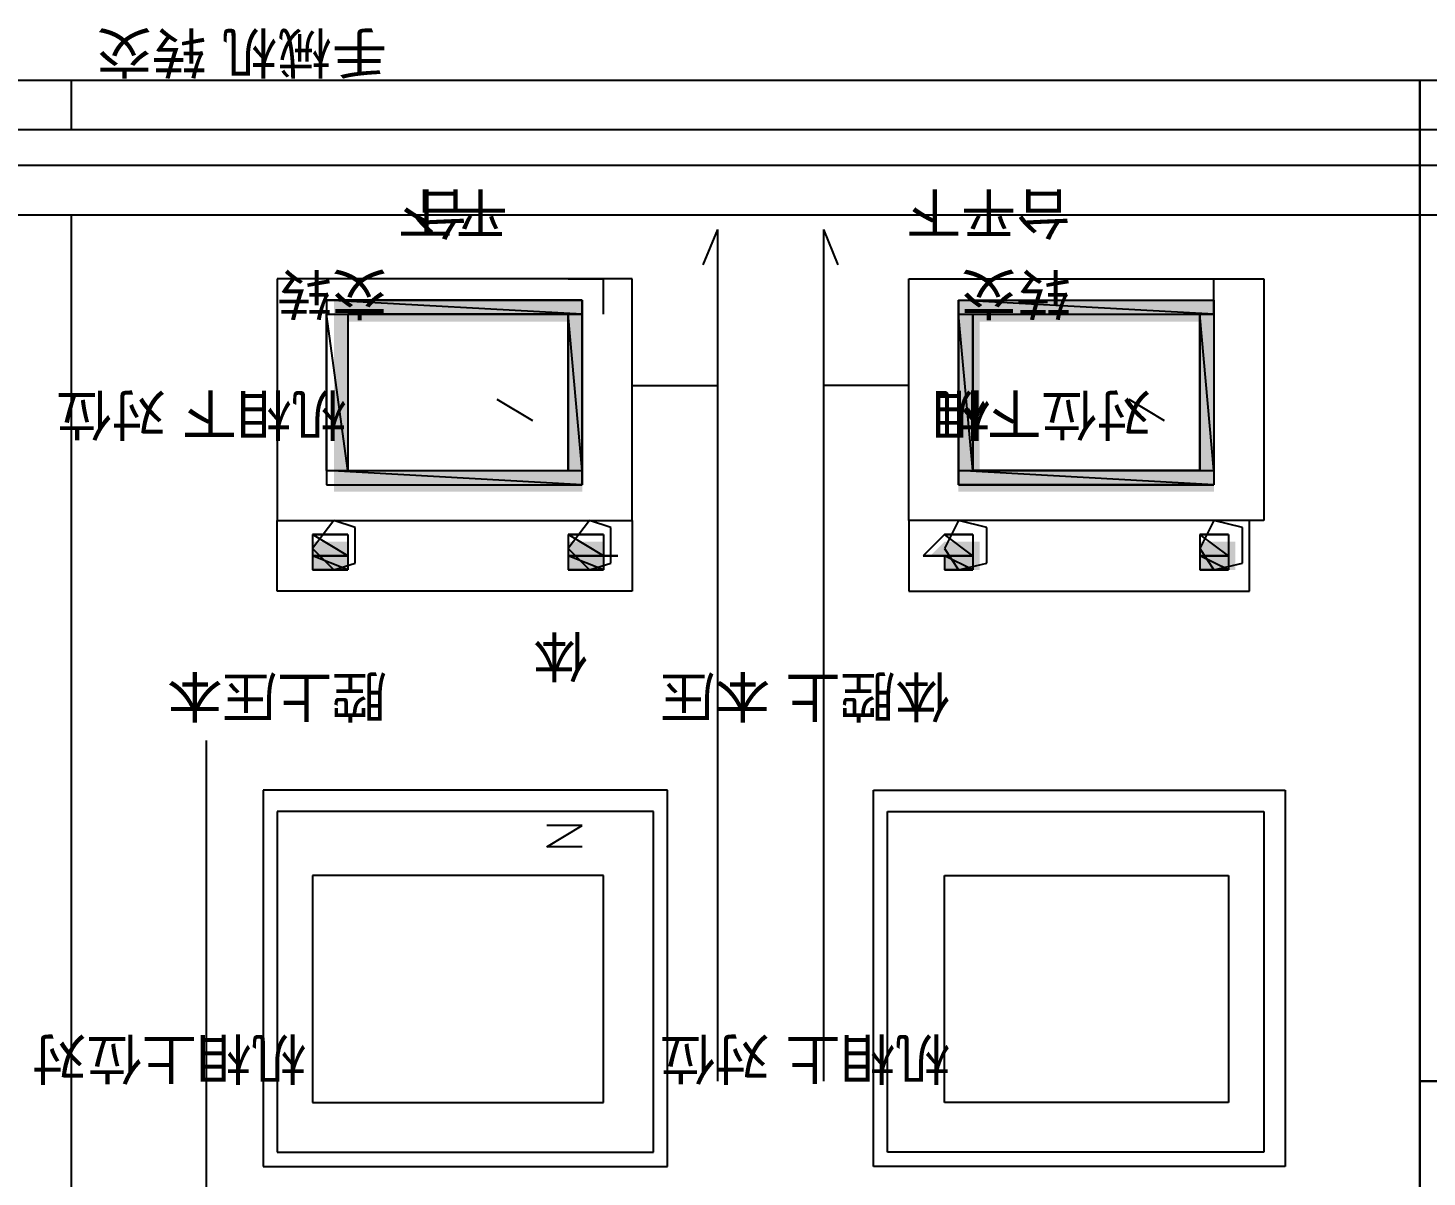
# Model space of a CAD drawing. Header units: millimetres. Extents: x 5 to 415, y 48 to 251.
# Drawn here: x 169.808 to 173.284, y 176.556 to 179.411 of the extents above; entities that cross this region are included whole.
import ezdxf

# ---------------------------------------------------------------- set-up
doc = ezdxf.new("R2010")
doc.units = ezdxf.units.MM
for name, color, linetype in [('H', 7, 'Continuous'), ('P', 7, 'Continuous'), ('T', 7, 'Continuous')]:
    doc.layers.add(name, color=color, linetype=linetype)

msp = doc.modelspace()

# ---------------------------------------------------------------- hatches: boundary and pattern name
at = {"layer": 'H', "linetype": 'Continuous'}
for points in [[(170.568, 178.682), (170.568, 178.735), (171.185, 178.735), (171.185, 178.682), (170.568, 178.682)], [(172.12, 178.682), (172.12, 178.735), (172.755, 178.735), (172.755, 178.682), (172.12, 178.682)], [(170.568, 178.312), (170.568, 178.682), (170.603, 178.682), (170.603, 178.312), (170.568, 178.312)], [(171.15, 178.312), (171.15, 178.682), (171.185, 178.682), (171.185, 178.312), (171.15, 178.312)], [(172.12, 178.312), (172.12, 178.682), (172.173, 178.682), (172.173, 178.312), (172.12, 178.312)], [(172.72, 178.312), (172.72, 178.682), (172.755, 178.682), (172.755, 178.312), (172.72, 178.312)], [(170.568, 178.259), (170.568, 178.312), (171.185, 178.312), (171.185, 178.259), (170.568, 178.259)], [(172.12, 178.259), (172.12, 178.312), (172.755, 178.312), (172.755, 178.259), (172.12, 178.259)], [(170.515, 178.1), (170.515, 178.135), (170.603, 178.135), (170.603, 178.1), (170.515, 178.1)], [(171.15, 178.1), (171.15, 178.135), (171.238, 178.135), (171.238, 178.1), (171.15, 178.1)], [(172.05, 178.1), (172.085, 178.135), (172.173, 178.135), (172.173, 178.1), (172.05, 178.1)], [(172.72, 178.1), (172.72, 178.135), (172.808, 178.135), (172.808, 178.1), (172.72, 178.1)], [(170.515, 178.065), (170.515, 178.1), (170.603, 178.1), (170.603, 178.065), (170.515, 178.065)], [(171.15, 178.065), (171.15, 178.1), (171.238, 178.1), (171.238, 178.065), (171.15, 178.065)], [(172.085, 178.065), (172.085, 178.1), (172.173, 178.1), (172.173, 178.065), (172.085, 178.065)], [(172.72, 178.065), (172.72, 178.1), (172.808, 178.1), (172.808, 178.065), (172.72, 178.065)]]:
    msp.add_hatch(color=256, dxfattribs=at).paths.add_polyline_path(points)

# ---------------------------------------------------------------- linework, layer by layer
at = {"layer": 'P'}
for points in [[(168.099, 179.282), (173.267, 179.282)], [(169.915, 179.282), (169.915, 179.158)], [(173.267, 176.795), (173.267, 179.282)], [(173.267, 179.282), (180.463, 179.282)], [(173.267, 176.795), (173.267, 179.282)], [(173.267, 179.282), (173.267, 174.89)], [(174.025, 179.158), (168.187, 179.158)], [(173.99, 179.07), (168.31, 179.07)], [(168.187, 178.947), (174.025, 178.947)], [(169.915, 178.947), (169.915, 175.225)], [(171.521, 178.911), (171.485, 178.823)], [(171.521, 178.911), (171.521, 176.795)], [(171.521, 178.911), (171.521, 178.823)], [(171.785, 178.911), (171.785, 176.795)], [(171.785, 178.911), (171.785, 178.823)], [(171.785, 178.911), (171.82, 178.823)], [(170.427, 178.788), (170.427, 178.188)], [(171.309, 178.788), (170.427, 178.788)], [(171.15, 178.788), (171.238, 178.788)], [(171.238, 178.7), (171.238, 178.788)], [(171.309, 178.188), (171.309, 178.788)], [(171.997, 178.188), (171.997, 178.788)], [(171.997, 178.788), (172.879, 178.788)], [(172.755, 178.7), (172.755, 178.788)], [(172.879, 178.788), (172.879, 178.188)], [(171.185, 178.7), (170.55, 178.735)], [(170.55, 178.735), (170.55, 178.7)], [(171.185, 178.7), (170.55, 178.735)], [(170.55, 178.735), (171.185, 178.735)], [(171.185, 178.735), (170.55, 178.735)], [(170.55, 178.735), (170.55, 178.276)], [(171.185, 178.735), (171.185, 178.7)], [(171.185, 178.276), (171.185, 178.735)], [(172.755, 178.7), (172.12, 178.735)], [(172.12, 178.735), (172.12, 178.7)], [(172.755, 178.7), (172.12, 178.735)], [(172.12, 178.735), (172.755, 178.735)], [(172.12, 178.276), (172.12, 178.735)], [(172.12, 178.735), (172.755, 178.735)], [(172.755, 178.735), (172.755, 178.7)], [(172.755, 178.735), (172.755, 178.276)], [(170.55, 178.312), (170.55, 178.7)], [(170.55, 178.7), (170.55, 178.312)], [(170.603, 178.312), (170.55, 178.7)], [(170.55, 178.7), (170.603, 178.7)], [(170.55, 178.7), (171.185, 178.7)], [(171.15, 178.7), (170.603, 178.7)], [(170.603, 178.7), (170.603, 178.312)], [(171.15, 178.7), (170.603, 178.7)], [(170.603, 178.7), (170.603, 178.312)], [(170.603, 178.7), (170.603, 178.312)], [(171.15, 178.7), (170.603, 178.7)], [(170.603, 178.7), (170.603, 178.312)], [(171.15, 178.312), (171.15, 178.7)], [(171.15, 178.312), (171.15, 178.7)], [(171.15, 178.312), (171.15, 178.7)], [(171.15, 178.7), (171.15, 178.312)], [(171.185, 178.312), (171.15, 178.7)], [(171.15, 178.7), (171.185, 178.7)], [(171.15, 178.312), (171.15, 178.7)], [(171.185, 178.7), (171.185, 178.312)], [(172.12, 178.312), (172.12, 178.7)], [(172.12, 178.7), (172.12, 178.312)], [(172.156, 178.312), (172.12, 178.7)], [(172.12, 178.7), (172.156, 178.7)], [(172.12, 178.7), (172.755, 178.7)], [(172.156, 178.312), (172.156, 178.7)], [(172.156, 178.7), (172.72, 178.7)], [(172.156, 178.312), (172.156, 178.7)], [(172.156, 178.7), (172.72, 178.7)], [(172.156, 178.7), (172.156, 178.312)], [(172.156, 178.312), (172.156, 178.7)], [(172.156, 178.7), (172.72, 178.7)], [(172.72, 178.7), (172.72, 178.312)], [(172.72, 178.7), (172.72, 178.312)], [(172.72, 178.312), (172.72, 178.7)], [(172.72, 178.7), (172.72, 178.312)], [(172.755, 178.312), (172.72, 178.7)], [(172.72, 178.7), (172.755, 178.7)], [(172.72, 178.7), (172.72, 178.312)], [(172.755, 178.7), (172.755, 178.312)], [(171.309, 178.523), (171.521, 178.523)], [(171.997, 178.523), (171.785, 178.523)], [(171.062, 178.435), (170.974, 178.488)], [(172.632, 178.435), (172.544, 178.488)], [(171.185, 178.276), (170.55, 178.312)], [(170.55, 178.312), (170.55, 178.276)], [(171.185, 178.276), (170.55, 178.312)], [(170.55, 178.312), (171.185, 178.312)], [(170.603, 178.312), (171.15, 178.312)], [(170.603, 178.312), (171.15, 178.312)], [(170.603, 178.312), (171.15, 178.312)], [(171.185, 178.312), (171.185, 178.276)], [(172.755, 178.276), (172.12, 178.312)], [(172.12, 178.312), (172.12, 178.276)], [(172.755, 178.276), (172.12, 178.312)], [(172.12, 178.312), (172.755, 178.312)], [(172.72, 178.312), (172.156, 178.312)], [(172.72, 178.312), (172.156, 178.312)], [(172.72, 178.312), (172.156, 178.312)], [(172.755, 178.312), (172.755, 178.276)], [(170.55, 178.276), (171.185, 178.276)], [(170.55, 178.276), (171.185, 178.276)], [(172.12, 178.276), (172.755, 178.276)], [(172.755, 178.276), (172.12, 178.276)], [(170.427, 178.188), (171.309, 178.188)], [(170.427, 178.012), (170.427, 178.188)], [(170.427, 178.188), (171.309, 178.188)], [(170.568, 178.188), (170.515, 178.118)], [(170.621, 178.17), (170.568, 178.188)], [(171.203, 178.188), (171.15, 178.118)], [(171.256, 178.17), (171.203, 178.188)], [(171.309, 178.188), (171.309, 178.012)], [(172.879, 178.188), (171.997, 178.188)], [(172.843, 178.188), (171.997, 178.188)], [(171.997, 178.188), (171.997, 178.012)], [(172.12, 178.188), (172.085, 178.118)], [(172.191, 178.17), (172.12, 178.188)], [(172.755, 178.188), (172.72, 178.118)], [(172.826, 178.17), (172.755, 178.188)], [(172.843, 178.012), (172.843, 178.188)], [(170.603, 178.1), (170.515, 178.153)], [(170.515, 178.153), (170.515, 178.1)], [(170.603, 178.1), (170.515, 178.153)], [(170.515, 178.153), (170.603, 178.153)], [(170.515, 178.153), (170.603, 178.153)], [(170.603, 178.153), (170.515, 178.153)], [(170.515, 178.153), (170.515, 178.153)], [(170.603, 178.153), (170.515, 178.153)], [(170.515, 178.153), (170.515, 178.153)], [(170.515, 178.153), (170.603, 178.153)], [(170.515, 178.153), (170.603, 178.153)], [(170.603, 178.153), (170.515, 178.153)], [(170.515, 178.153), (170.603, 178.153)], [(170.603, 178.153), (170.515, 178.153)], [(170.515, 178.153), (170.515, 178.153)], [(170.603, 178.153), (170.515, 178.153)], [(170.515, 178.153), (170.515, 178.153)], [(170.515, 178.153), (170.603, 178.153)], [(170.515, 178.153), (170.603, 178.153)], [(170.603, 178.153), (170.515, 178.153)], [(170.515, 178.153), (170.603, 178.153)], [(170.603, 178.153), (170.515, 178.153)], [(170.515, 178.153), (170.515, 178.153)], [(170.603, 178.153), (170.515, 178.153)], [(170.515, 178.153), (170.515, 178.153)], [(170.515, 178.153), (170.603, 178.153)], [(170.515, 178.153), (170.603, 178.153)], [(170.603, 178.153), (170.515, 178.153)], [(170.515, 178.153), (170.603, 178.153)], [(170.603, 178.153), (170.515, 178.153)], [(170.515, 178.153), (170.515, 178.153)], [(170.603, 178.153), (170.515, 178.153)], [(170.515, 178.153), (170.515, 178.153)], [(170.515, 178.153), (170.603, 178.153)], [(170.515, 178.153), (170.603, 178.153)], [(170.603, 178.153), (170.515, 178.153)], [(170.55, 178.153), (170.515, 178.153)], [(170.515, 178.153), (170.55, 178.153)], [(170.603, 178.153), (170.55, 178.153)], [(170.55, 178.153), (170.603, 178.153)], [(170.55, 178.153), (170.603, 178.153)], [(170.603, 178.153), (170.55, 178.153)], [(170.55, 178.153), (170.55, 178.153)], [(170.55, 178.153), (170.55, 178.153)], [(170.603, 178.153), (170.55, 178.153)], [(170.55, 178.153), (170.603, 178.153)], [(170.55, 178.153), (170.603, 178.153)], [(170.603, 178.153), (170.55, 178.153)], [(170.55, 178.153), (170.55, 178.153)], [(170.55, 178.153), (170.55, 178.153)], [(170.55, 178.153), (170.55, 178.153)], [(170.55, 178.153), (170.55, 178.153)], [(170.55, 178.153), (170.55, 178.153)], [(170.55, 178.153), (170.55, 178.153)], [(170.603, 178.153), (170.603, 178.1)], [(170.621, 178.082), (170.621, 178.17)], [(171.238, 178.1), (171.15, 178.153)], [(171.15, 178.153), (171.15, 178.1)], [(171.238, 178.1), (171.15, 178.153)], [(171.15, 178.153), (171.238, 178.153)], [(171.15, 178.153), (171.238, 178.153)], [(171.238, 178.153), (171.15, 178.153)], [(171.15, 178.153), (171.15, 178.153)], [(171.238, 178.153), (171.15, 178.153)], [(171.15, 178.153), (171.15, 178.153)], [(171.15, 178.153), (171.238, 178.153)], [(171.15, 178.153), (171.238, 178.153)], [(171.238, 178.153), (171.15, 178.153)], [(171.15, 178.153), (171.238, 178.153)], [(171.238, 178.153), (171.15, 178.153)], [(171.15, 178.153), (171.15, 178.153)], [(171.238, 178.153), (171.15, 178.153)], [(171.15, 178.153), (171.15, 178.153)], [(171.15, 178.153), (171.238, 178.153)], [(171.15, 178.153), (171.238, 178.153)], [(171.238, 178.153), (171.15, 178.153)], [(171.15, 178.153), (171.238, 178.153)], [(171.238, 178.153), (171.15, 178.153)], [(171.15, 178.153), (171.15, 178.153)], [(171.238, 178.153), (171.15, 178.153)], [(171.15, 178.153), (171.15, 178.153)], [(171.15, 178.153), (171.238, 178.153)], [(171.15, 178.153), (171.238, 178.153)], [(171.238, 178.153), (171.15, 178.153)], [(171.15, 178.153), (171.238, 178.153)], [(171.238, 178.153), (171.15, 178.153)], [(171.15, 178.153), (171.15, 178.153)], [(171.185, 178.153), (171.15, 178.153)], [(171.15, 178.153), (171.185, 178.153)], [(171.185, 178.153), (171.185, 178.153)], [(171.185, 178.153), (171.185, 178.153)], [(171.238, 178.153), (171.185, 178.153)], [(171.185, 178.153), (171.238, 178.153)], [(171.185, 178.153), (171.238, 178.153)], [(171.238, 178.153), (171.185, 178.153)], [(171.185, 178.153), (171.185, 178.153)], [(171.185, 178.153), (171.185, 178.153)], [(171.238, 178.153), (171.185, 178.153)], [(171.185, 178.153), (171.238, 178.153)], [(171.185, 178.153), (171.238, 178.153)], [(171.238, 178.153), (171.185, 178.153)], [(171.185, 178.153), (171.185, 178.153)], [(171.185, 178.153), (171.185, 178.153)], [(171.238, 178.153), (171.185, 178.153)], [(171.185, 178.153), (171.238, 178.153)], [(171.185, 178.153), (171.238, 178.153)], [(171.238, 178.153), (171.185, 178.153)], [(171.185, 178.153), (171.185, 178.153)], [(171.185, 178.153), (171.185, 178.153)], [(171.238, 178.153), (171.185, 178.153)], [(171.185, 178.153), (171.238, 178.153)], [(171.185, 178.153), (171.238, 178.153)], [(171.238, 178.153), (171.185, 178.153)], [(171.238, 178.153), (171.238, 178.1)], [(171.256, 178.082), (171.256, 178.17)], [(172.085, 178.153), (172.032, 178.1)], [(172.156, 178.1), (172.085, 178.153)], [(172.156, 178.1), (172.085, 178.153)], [(172.085, 178.153), (172.156, 178.153)], [(172.085, 178.153), (172.156, 178.153)], [(172.156, 178.153), (172.085, 178.153)], [(172.085, 178.153), (172.085, 178.153)], [(172.156, 178.153), (172.085, 178.153)], [(172.085, 178.153), (172.085, 178.153)], [(172.085, 178.153), (172.156, 178.153)], [(172.085, 178.153), (172.156, 178.153)], [(172.156, 178.153), (172.085, 178.153)], [(172.085, 178.153), (172.156, 178.153)], [(172.156, 178.153), (172.085, 178.153)], [(172.085, 178.153), (172.085, 178.153)], [(172.156, 178.153), (172.085, 178.153)], [(172.085, 178.153), (172.085, 178.153)], [(172.085, 178.153), (172.156, 178.153)], [(172.085, 178.153), (172.156, 178.153)], [(172.156, 178.153), (172.085, 178.153)], [(172.085, 178.153), (172.156, 178.153)], [(172.156, 178.153), (172.085, 178.153)], [(172.085, 178.153), (172.085, 178.153)], [(172.156, 178.153), (172.085, 178.153)], [(172.085, 178.153), (172.085, 178.153)], [(172.085, 178.153), (172.156, 178.153)], [(172.085, 178.153), (172.156, 178.153)], [(172.156, 178.153), (172.085, 178.153)], [(172.085, 178.153), (172.156, 178.153)], [(172.156, 178.153), (172.085, 178.153)], [(172.085, 178.153), (172.085, 178.153)], [(172.156, 178.153), (172.085, 178.153)], [(172.085, 178.153), (172.12, 178.153)], [(172.156, 178.153), (172.085, 178.153)], [(172.085, 178.153), (172.085, 178.153)], [(172.085, 178.153), (172.156, 178.153)], [(172.085, 178.153), (172.12, 178.153)], [(172.12, 178.153), (172.085, 178.153)], [(172.085, 178.153), (172.085, 178.153)], [(172.085, 178.153), (172.085, 178.153)], [(172.12, 178.153), (172.085, 178.153)], [(172.085, 178.153), (172.12, 178.153)], [(172.085, 178.153), (172.12, 178.153)], [(172.12, 178.153), (172.085, 178.153)], [(172.085, 178.153), (172.085, 178.153)], [(172.085, 178.153), (172.085, 178.153)], [(172.12, 178.153), (172.085, 178.153)], [(172.085, 178.153), (172.12, 178.153)], [(172.085, 178.153), (172.12, 178.153)], [(172.12, 178.153), (172.085, 178.153)], [(172.085, 178.153), (172.085, 178.153)], [(172.085, 178.153), (172.085, 178.153)], [(172.12, 178.153), (172.085, 178.153)], [(172.085, 178.153), (172.12, 178.153)], [(172.085, 178.153), (172.12, 178.153)], [(172.12, 178.153), (172.085, 178.153)], [(172.085, 178.153), (172.085, 178.153)], [(172.085, 178.153), (172.085, 178.153)], [(172.12, 178.153), (172.156, 178.153)], [(172.156, 178.153), (172.156, 178.1)], [(172.191, 178.082), (172.191, 178.17)], [(172.791, 178.1), (172.72, 178.153)], [(172.72, 178.153), (172.72, 178.1)], [(172.791, 178.1), (172.72, 178.153)], [(172.72, 178.153), (172.791, 178.153)], [(172.72, 178.153), (172.791, 178.153)], [(172.791, 178.153), (172.72, 178.153)], [(172.72, 178.153), (172.72, 178.153)], [(172.791, 178.153), (172.72, 178.153)], [(172.72, 178.153), (172.72, 178.153)], [(172.72, 178.153), (172.791, 178.153)], [(172.72, 178.153), (172.791, 178.153)], [(172.791, 178.153), (172.72, 178.153)], [(172.72, 178.153), (172.791, 178.153)], [(172.791, 178.153), (172.72, 178.153)], [(172.72, 178.153), (172.72, 178.153)], [(172.791, 178.153), (172.72, 178.153)], [(172.72, 178.153), (172.72, 178.153)], [(172.72, 178.153), (172.791, 178.153)], [(172.72, 178.153), (172.791, 178.153)], [(172.791, 178.153), (172.72, 178.153)], [(172.72, 178.153), (172.791, 178.153)], [(172.791, 178.153), (172.72, 178.153)], [(172.72, 178.153), (172.72, 178.153)], [(172.791, 178.153), (172.72, 178.153)], [(172.72, 178.153), (172.72, 178.153)], [(172.72, 178.153), (172.791, 178.153)], [(172.72, 178.153), (172.791, 178.153)], [(172.791, 178.153), (172.72, 178.153)], [(172.72, 178.153), (172.791, 178.153)], [(172.791, 178.153), (172.72, 178.153)], [(172.72, 178.153), (172.72, 178.153)], [(172.791, 178.153), (172.72, 178.153)], [(172.72, 178.153), (172.72, 178.153)], [(172.72, 178.153), (172.791, 178.153)], [(172.72, 178.153), (172.791, 178.153)], [(172.791, 178.153), (172.72, 178.153)], [(172.72, 178.153), (172.791, 178.153)], [(172.755, 178.153), (172.72, 178.153)], [(172.791, 178.153), (172.72, 178.153)], [(172.72, 178.153), (172.72, 178.153)], [(172.72, 178.153), (172.791, 178.153)], [(172.72, 178.153), (172.755, 178.153)], [(172.755, 178.153), (172.72, 178.153)], [(172.72, 178.153), (172.72, 178.153)], [(172.72, 178.153), (172.72, 178.153)], [(172.755, 178.153), (172.72, 178.153)], [(172.72, 178.153), (172.755, 178.153)], [(172.791, 178.153), (172.755, 178.153)], [(172.755, 178.153), (172.755, 178.153)], [(172.755, 178.153), (172.755, 178.153)], [(172.755, 178.153), (172.755, 178.153)], [(172.755, 178.153), (172.755, 178.153)], [(172.755, 178.153), (172.755, 178.153)], [(172.755, 178.153), (172.755, 178.153)], [(172.755, 178.153), (172.755, 178.153)], [(172.755, 178.153), (172.755, 178.153)], [(172.791, 178.153), (172.791, 178.1)], [(172.826, 178.082), (172.826, 178.17)], [(170.515, 178.118), (170.568, 178.065)], [(171.15, 178.118), (171.203, 178.065)], [(172.085, 178.118), (172.12, 178.065)], [(172.72, 178.118), (172.755, 178.065)], [(170.603, 178.065), (170.515, 178.1)], [(170.515, 178.1), (170.515, 178.065)], [(170.603, 178.065), (170.515, 178.1)], [(170.515, 178.1), (170.603, 178.1)], [(170.515, 178.1), (170.603, 178.1)], [(170.603, 178.1), (170.515, 178.1)], [(170.515, 178.1), (170.515, 178.1)], [(170.603, 178.1), (170.515, 178.1)], [(170.515, 178.1), (170.515, 178.1)], [(170.515, 178.1), (170.603, 178.1)], [(170.515, 178.1), (170.603, 178.1)], [(170.603, 178.1), (170.515, 178.1)], [(170.515, 178.1), (170.603, 178.1)], [(170.603, 178.1), (170.515, 178.1)], [(170.515, 178.1), (170.515, 178.1)], [(170.603, 178.1), (170.515, 178.1)], [(170.515, 178.1), (170.515, 178.1)], [(170.515, 178.1), (170.603, 178.1)], [(170.515, 178.1), (170.603, 178.1)], [(170.603, 178.1), (170.515, 178.1)], [(170.515, 178.1), (170.603, 178.1)], [(170.603, 178.1), (170.515, 178.1)], [(170.515, 178.1), (170.515, 178.1)], [(170.603, 178.1), (170.515, 178.1)], [(170.515, 178.1), (170.515, 178.1)], [(170.515, 178.1), (170.603, 178.1)], [(170.515, 178.1), (170.603, 178.1)], [(170.603, 178.1), (170.515, 178.1)], [(170.515, 178.1), (170.603, 178.1)], [(170.603, 178.1), (170.515, 178.1)], [(170.515, 178.1), (170.515, 178.1)], [(170.603, 178.1), (170.515, 178.1)], [(170.515, 178.1), (170.515, 178.1)], [(170.515, 178.1), (170.603, 178.1)], [(170.515, 178.1), (170.603, 178.1)], [(170.603, 178.1), (170.515, 178.1)], [(170.515, 178.1), (170.603, 178.1)], [(170.603, 178.1), (170.515, 178.1)], [(170.515, 178.1), (170.515, 178.1)], [(170.603, 178.1), (170.515, 178.1)], [(170.515, 178.1), (170.515, 178.1)], [(170.515, 178.1), (170.603, 178.1)], [(170.515, 178.1), (170.603, 178.1)], [(170.603, 178.1), (170.515, 178.1)], [(170.515, 178.1), (170.603, 178.1)], [(170.603, 178.1), (170.515, 178.1)], [(170.515, 178.1), (170.515, 178.1)], [(170.515, 178.1), (170.603, 178.1)], [(170.568, 178.065), (170.621, 178.082)], [(170.603, 178.1), (170.603, 178.065)], [(171.238, 178.065), (171.15, 178.1)], [(171.15, 178.1), (171.15, 178.065)], [(171.238, 178.065), (171.15, 178.1)], [(171.15, 178.1), (171.238, 178.1)], [(171.15, 178.1), (171.238, 178.1)], [(171.238, 178.1), (171.15, 178.1)], [(171.15, 178.1), (171.15, 178.1)], [(171.238, 178.1), (171.15, 178.1)], [(171.15, 178.1), (171.15, 178.1)], [(171.15, 178.1), (171.238, 178.1)], [(171.15, 178.1), (171.238, 178.1)], [(171.238, 178.1), (171.15, 178.1)], [(171.15, 178.1), (171.238, 178.1)], [(171.238, 178.1), (171.15, 178.1)], [(171.15, 178.1), (171.15, 178.1)], [(171.238, 178.1), (171.15, 178.1)], [(171.15, 178.1), (171.274, 178.1)], [(171.238, 178.1), (171.15, 178.1)], [(171.15, 178.1), (171.15, 178.1)], [(171.15, 178.1), (171.238, 178.1)], [(171.15, 178.1), (171.274, 178.1)], [(171.274, 178.1), (171.15, 178.1)], [(171.15, 178.1), (171.274, 178.1)], [(171.274, 178.1), (171.15, 178.1)], [(171.15, 178.1), (171.15, 178.1)], [(171.274, 178.1), (171.15, 178.1)], [(171.15, 178.1), (171.15, 178.1)], [(171.15, 178.1), (171.274, 178.1)], [(171.15, 178.1), (171.274, 178.1)], [(171.274, 178.1), (171.15, 178.1)], [(171.15, 178.1), (171.274, 178.1)], [(171.274, 178.1), (171.15, 178.1)], [(171.15, 178.1), (171.15, 178.1)], [(171.274, 178.1), (171.15, 178.1)], [(171.15, 178.1), (171.15, 178.1)], [(171.15, 178.1), (171.274, 178.1)], [(171.15, 178.1), (171.274, 178.1)], [(171.274, 178.1), (171.15, 178.1)], [(171.15, 178.1), (171.274, 178.1)], [(171.274, 178.1), (171.15, 178.1)], [(171.15, 178.1), (171.15, 178.1)], [(171.274, 178.1), (171.15, 178.1)], [(171.15, 178.1), (171.238, 178.1)], [(171.274, 178.1), (171.15, 178.1)], [(171.15, 178.1), (171.15, 178.1)], [(171.15, 178.1), (171.274, 178.1)], [(171.15, 178.1), (171.238, 178.1)], [(171.203, 178.065), (171.256, 178.082)], [(171.238, 178.1), (171.238, 178.065)], [(171.274, 178.1), (171.238, 178.1)], [(171.238, 178.1), (171.274, 178.1)], [(172.156, 178.1), (172.032, 178.1)], [(172.032, 178.1), (172.032, 178.1)], [(172.032, 178.1), (172.156, 178.1)], [(172.032, 178.1), (172.156, 178.1)], [(172.156, 178.1), (172.032, 178.1)], [(172.032, 178.1), (172.156, 178.1)], [(172.156, 178.1), (172.032, 178.1)], [(172.032, 178.1), (172.032, 178.1)], [(172.156, 178.1), (172.032, 178.1)], [(172.032, 178.1), (172.032, 178.1)], [(172.032, 178.1), (172.156, 178.1)], [(172.032, 178.1), (172.156, 178.1)], [(172.156, 178.1), (172.032, 178.1)], [(172.032, 178.1), (172.156, 178.1)], [(172.156, 178.1), (172.032, 178.1)], [(172.032, 178.1), (172.032, 178.1)], [(172.156, 178.1), (172.032, 178.1)], [(172.032, 178.1), (172.032, 178.1)], [(172.032, 178.1), (172.156, 178.1)], [(172.032, 178.1), (172.156, 178.1)], [(172.156, 178.1), (172.032, 178.1)], [(172.032, 178.1), (172.156, 178.1)], [(172.156, 178.1), (172.032, 178.1)], [(172.032, 178.1), (172.032, 178.1)], [(172.156, 178.1), (172.032, 178.1)], [(172.032, 178.1), (172.032, 178.1)], [(172.032, 178.1), (172.156, 178.1)], [(172.032, 178.1), (172.156, 178.1)], [(172.156, 178.1), (172.032, 178.1)], [(172.032, 178.1), (172.156, 178.1)], [(172.085, 178.1), (172.032, 178.1)], [(172.032, 178.1), (172.156, 178.1)], [(172.156, 178.065), (172.085, 178.1)], [(172.085, 178.1), (172.085, 178.065)], [(172.156, 178.065), (172.085, 178.1)], [(172.085, 178.1), (172.156, 178.1)], [(172.085, 178.1), (172.156, 178.1)], [(172.156, 178.1), (172.085, 178.1)], [(172.085, 178.1), (172.085, 178.1)], [(172.156, 178.1), (172.085, 178.1)], [(172.085, 178.1), (172.085, 178.1)], [(172.085, 178.1), (172.156, 178.1)], [(172.085, 178.1), (172.156, 178.1)], [(172.156, 178.1), (172.085, 178.1)], [(172.085, 178.1), (172.156, 178.1)], [(172.156, 178.1), (172.085, 178.1)], [(172.085, 178.1), (172.085, 178.1)], [(172.156, 178.1), (172.085, 178.1)], [(172.12, 178.065), (172.191, 178.082)], [(172.156, 178.1), (172.156, 178.065)], [(172.791, 178.065), (172.72, 178.1)], [(172.72, 178.1), (172.72, 178.065)], [(172.791, 178.065), (172.72, 178.1)], [(172.72, 178.1), (172.791, 178.1)], [(172.72, 178.1), (172.791, 178.1)], [(172.791, 178.1), (172.72, 178.1)], [(172.72, 178.1), (172.72, 178.1)], [(172.791, 178.1), (172.72, 178.1)], [(172.72, 178.1), (172.72, 178.1)], [(172.72, 178.1), (172.791, 178.1)], [(172.72, 178.1), (172.791, 178.1)], [(172.791, 178.1), (172.72, 178.1)], [(172.72, 178.1), (172.791, 178.1)], [(172.791, 178.1), (172.72, 178.1)], [(172.72, 178.1), (172.72, 178.1)], [(172.791, 178.1), (172.72, 178.1)], [(172.72, 178.1), (172.72, 178.1)], [(172.72, 178.1), (172.791, 178.1)], [(172.72, 178.1), (172.791, 178.1)], [(172.791, 178.1), (172.72, 178.1)], [(172.72, 178.1), (172.791, 178.1)], [(172.791, 178.1), (172.72, 178.1)], [(172.72, 178.1), (172.72, 178.1)], [(172.791, 178.1), (172.72, 178.1)], [(172.72, 178.1), (172.72, 178.1)], [(172.72, 178.1), (172.791, 178.1)], [(172.72, 178.1), (172.791, 178.1)], [(172.791, 178.1), (172.72, 178.1)], [(172.72, 178.1), (172.791, 178.1)], [(172.791, 178.1), (172.72, 178.1)], [(172.72, 178.1), (172.72, 178.1)], [(172.791, 178.1), (172.72, 178.1)], [(172.72, 178.1), (172.72, 178.1)], [(172.72, 178.1), (172.791, 178.1)], [(172.72, 178.1), (172.791, 178.1)], [(172.791, 178.1), (172.72, 178.1)], [(172.72, 178.1), (172.791, 178.1)], [(172.791, 178.1), (172.72, 178.1)], [(172.72, 178.1), (172.72, 178.1)], [(172.791, 178.1), (172.72, 178.1)], [(172.72, 178.1), (172.72, 178.1)], [(172.72, 178.1), (172.791, 178.1)], [(172.72, 178.1), (172.791, 178.1)], [(172.791, 178.1), (172.72, 178.1)], [(172.72, 178.1), (172.791, 178.1)], [(172.791, 178.1), (172.72, 178.1)], [(172.72, 178.1), (172.72, 178.1)], [(172.72, 178.1), (172.791, 178.1)], [(172.755, 178.065), (172.826, 178.082)], [(172.791, 178.1), (172.791, 178.065)], [(170.603, 178.065), (170.515, 178.065)], [(170.515, 178.065), (170.515, 178.065)], [(170.515, 178.065), (170.603, 178.065)], [(170.515, 178.065), (170.603, 178.065)], [(170.603, 178.065), (170.515, 178.065)], [(170.515, 178.065), (170.603, 178.065)], [(170.603, 178.065), (170.515, 178.065)], [(170.515, 178.065), (170.515, 178.065)], [(170.603, 178.065), (170.515, 178.065)], [(170.515, 178.065), (170.515, 178.065)], [(170.515, 178.065), (170.603, 178.065)], [(170.515, 178.065), (170.603, 178.065)], [(170.603, 178.065), (170.515, 178.065)], [(170.515, 178.065), (170.603, 178.065)], [(170.603, 178.065), (170.515, 178.065)], [(170.515, 178.065), (170.515, 178.065)], [(170.603, 178.065), (170.515, 178.065)], [(170.515, 178.065), (170.515, 178.065)], [(170.515, 178.065), (170.603, 178.065)], [(170.515, 178.065), (170.603, 178.065)], [(170.603, 178.065), (170.515, 178.065)], [(170.515, 178.065), (170.603, 178.065)], [(170.603, 178.065), (170.515, 178.065)], [(170.515, 178.065), (170.515, 178.065)], [(170.603, 178.065), (170.515, 178.065)], [(170.515, 178.065), (170.515, 178.065)], [(170.515, 178.065), (170.603, 178.065)], [(170.515, 178.065), (170.603, 178.065)], [(170.603, 178.065), (170.515, 178.065)], [(170.515, 178.065), (170.603, 178.065)], [(170.55, 178.065), (170.515, 178.065)], [(170.515, 178.065), (170.603, 178.065)], [(170.55, 178.065), (170.55, 178.065)], [(170.55, 178.065), (170.55, 178.065)], [(170.55, 178.065), (170.55, 178.065)], [(170.55, 178.065), (170.55, 178.065)], [(170.55, 178.065), (170.55, 178.065)], [(170.55, 178.065), (170.55, 178.065)], [(170.55, 178.065), (170.603, 178.065)], [(170.603, 178.065), (170.55, 178.065)], [(170.603, 178.065), (170.55, 178.065)], [(170.55, 178.065), (170.603, 178.065)], [(170.55, 178.065), (170.55, 178.065)], [(170.55, 178.065), (170.55, 178.065)], [(170.55, 178.065), (170.603, 178.065)], [(170.603, 178.065), (170.55, 178.065)], [(170.55, 178.065), (170.55, 178.065)], [(170.55, 178.065), (170.55, 178.065)], [(170.603, 178.065), (170.55, 178.065)], [(170.55, 178.065), (170.603, 178.065)], [(170.603, 178.065), (170.55, 178.065)], [(171.238, 178.065), (171.15, 178.065)], [(171.15, 178.065), (171.15, 178.065)], [(171.15, 178.065), (171.238, 178.065)], [(171.15, 178.065), (171.238, 178.065)], [(171.238, 178.065), (171.15, 178.065)], [(171.15, 178.065), (171.238, 178.065)], [(171.238, 178.065), (171.15, 178.065)], [(171.15, 178.065), (171.15, 178.065)], [(171.238, 178.065), (171.15, 178.065)], [(171.15, 178.065), (171.15, 178.065)], [(171.15, 178.065), (171.238, 178.065)], [(171.15, 178.065), (171.238, 178.065)], [(171.238, 178.065), (171.15, 178.065)], [(171.15, 178.065), (171.238, 178.065)], [(171.185, 178.065), (171.15, 178.065)], [(171.15, 178.065), (171.238, 178.065)], [(171.185, 178.065), (171.185, 178.065)], [(171.185, 178.065), (171.185, 178.065)], [(171.185, 178.065), (171.238, 178.065)], [(171.238, 178.065), (171.185, 178.065)], [(171.238, 178.065), (171.185, 178.065)], [(171.185, 178.065), (171.238, 178.065)], [(171.185, 178.065), (171.185, 178.065)], [(171.185, 178.065), (171.185, 178.065)], [(171.185, 178.065), (171.238, 178.065)], [(171.238, 178.065), (171.185, 178.065)], [(171.185, 178.065), (171.185, 178.065)], [(171.185, 178.065), (171.185, 178.065)], [(171.238, 178.065), (171.185, 178.065)], [(171.185, 178.065), (171.238, 178.065)], [(171.185, 178.065), (171.238, 178.065)], [(171.238, 178.065), (171.185, 178.065)], [(171.185, 178.065), (171.185, 178.065)], [(171.185, 178.065), (171.185, 178.065)], [(171.238, 178.065), (171.185, 178.065)], [(171.185, 178.065), (171.238, 178.065)], [(171.185, 178.065), (171.238, 178.065)], [(171.238, 178.065), (171.185, 178.065)], [(171.185, 178.065), (171.185, 178.065)], [(171.185, 178.065), (171.185, 178.065)], [(171.238, 178.065), (171.185, 178.065)], [(171.185, 178.065), (171.238, 178.065)], [(171.238, 178.065), (171.185, 178.065)], [(172.156, 178.065), (172.085, 178.065)], [(172.085, 178.065), (172.156, 178.065)], [(172.12, 178.065), (172.085, 178.065)], [(172.085, 178.065), (172.12, 178.065)], [(172.085, 178.065), (172.12, 178.065)], [(172.12, 178.065), (172.085, 178.065)], [(172.085, 178.065), (172.085, 178.065)], [(172.085, 178.065), (172.085, 178.065)], [(172.12, 178.065), (172.085, 178.065)], [(172.085, 178.065), (172.12, 178.065)], [(172.085, 178.065), (172.12, 178.065)], [(172.12, 178.065), (172.085, 178.065)], [(172.085, 178.065), (172.085, 178.065)], [(172.085, 178.065), (172.085, 178.065)], [(172.12, 178.065), (172.085, 178.065)], [(172.085, 178.065), (172.12, 178.065)], [(172.085, 178.065), (172.12, 178.065)], [(172.12, 178.065), (172.085, 178.065)], [(172.085, 178.065), (172.085, 178.065)], [(172.085, 178.065), (172.085, 178.065)], [(172.12, 178.065), (172.085, 178.065)], [(172.085, 178.065), (172.12, 178.065)], [(172.085, 178.065), (172.12, 178.065)], [(172.12, 178.065), (172.085, 178.065)], [(172.085, 178.065), (172.085, 178.065)], [(172.085, 178.065), (172.085, 178.065)], [(172.12, 178.065), (172.085, 178.065)], [(172.085, 178.065), (172.12, 178.065)], [(172.085, 178.065), (172.12, 178.065)], [(172.12, 178.065), (172.085, 178.065)], [(172.156, 178.065), (172.085, 178.065)], [(172.085, 178.065), (172.085, 178.065)], [(172.085, 178.065), (172.156, 178.065)], [(172.085, 178.065), (172.156, 178.065)], [(172.156, 178.065), (172.085, 178.065)], [(172.085, 178.065), (172.156, 178.065)], [(172.156, 178.065), (172.085, 178.065)], [(172.085, 178.065), (172.085, 178.065)], [(172.156, 178.065), (172.085, 178.065)], [(172.085, 178.065), (172.085, 178.065)], [(172.085, 178.065), (172.156, 178.065)], [(172.085, 178.065), (172.156, 178.065)], [(172.72, 178.065), (172.72, 178.065)], [(172.72, 178.065), (172.72, 178.065)], [(172.755, 178.065), (172.72, 178.065)], [(172.72, 178.065), (172.755, 178.065)], [(172.72, 178.065), (172.755, 178.065)], [(172.755, 178.065), (172.72, 178.065)], [(172.72, 178.065), (172.72, 178.065)], [(172.72, 178.065), (172.72, 178.065)], [(172.755, 178.065), (172.72, 178.065)], [(172.72, 178.065), (172.755, 178.065)], [(172.72, 178.065), (172.755, 178.065)], [(172.755, 178.065), (172.72, 178.065)], [(172.72, 178.065), (172.72, 178.065)], [(172.72, 178.065), (172.72, 178.065)], [(172.72, 178.065), (172.791, 178.065)], [(172.791, 178.065), (172.72, 178.065)], [(172.72, 178.065), (172.72, 178.065)], [(172.791, 178.065), (172.72, 178.065)], [(172.72, 178.065), (172.72, 178.065)], [(172.72, 178.065), (172.791, 178.065)], [(172.72, 178.065), (172.791, 178.065)], [(172.791, 178.065), (172.72, 178.065)], [(172.72, 178.065), (172.791, 178.065)], [(172.791, 178.065), (172.72, 178.065)], [(172.72, 178.065), (172.72, 178.065)], [(172.791, 178.065), (172.72, 178.065)], [(172.72, 178.065), (172.72, 178.065)], [(172.72, 178.065), (172.791, 178.065)], [(172.72, 178.065), (172.791, 178.065)], [(172.791, 178.065), (172.72, 178.065)], [(172.72, 178.065), (172.791, 178.065)], [(172.791, 178.065), (172.72, 178.065)], [(172.72, 178.065), (172.72, 178.065)], [(172.791, 178.065), (172.72, 178.065)], [(172.72, 178.065), (172.72, 178.065)], [(172.72, 178.065), (172.791, 178.065)], [(172.72, 178.065), (172.791, 178.065)], [(172.791, 178.065), (172.72, 178.065)], [(172.72, 178.065), (172.791, 178.065)], [(172.791, 178.065), (172.72, 178.065)], [(172.72, 178.065), (172.72, 178.065)], [(172.72, 178.065), (172.791, 178.065)], [(172.755, 178.065), (172.755, 178.065)], [(172.755, 178.065), (172.755, 178.065)], [(172.755, 178.065), (172.755, 178.065)], [(172.755, 178.065), (172.755, 178.065)], [(172.755, 178.065), (172.755, 178.065)], [(172.755, 178.065), (172.755, 178.065)], [(172.755, 178.065), (172.791, 178.065)], [(172.791, 178.065), (172.755, 178.065)], [(171.309, 178.012), (170.427, 178.012)], [(171.997, 178.012), (172.843, 178.012)], [(170.251, 177.641), (170.251, 175.824)], [(171.397, 177.518), (170.392, 177.518)], [(170.392, 177.518), (170.392, 176.583)], [(171.397, 176.583), (171.397, 177.518)], [(171.909, 177.518), (172.932, 177.518)], [(171.909, 176.583), (171.909, 177.518)], [(172.932, 177.518), (172.932, 176.583)], [(171.362, 177.465), (170.427, 177.465)], [(170.427, 177.465), (170.427, 176.618)], [(171.362, 176.618), (171.362, 177.465)], [(171.944, 177.465), (172.879, 177.465)], [(171.944, 176.618), (171.944, 177.465)], [(172.879, 177.465), (172.879, 176.618)], [(171.097, 177.377), (171.185, 177.43)], [(171.185, 177.43), (171.097, 177.43)], [(171.185, 177.377), (171.097, 177.377)], [(171.238, 177.306), (170.515, 177.306)], [(170.515, 177.306), (170.515, 176.742)], [(171.238, 176.742), (171.238, 177.306)], [(172.085, 176.742), (172.085, 177.306)], [(172.085, 177.306), (172.791, 177.306)], [(172.791, 177.306), (172.791, 176.742)], [(180.463, 176.795), (173.267, 176.795)], [(173.267, 174.89), (173.267, 176.795)], [(173.267, 176.795), (182.739, 176.795)], [(170.515, 176.742), (171.238, 176.742)], [(172.791, 176.742), (172.085, 176.742)], [(170.427, 176.618), (171.362, 176.618)], [(172.879, 176.618), (171.944, 176.618)], [(170.392, 176.583), (171.397, 176.583)], [(172.932, 176.583), (171.909, 176.583)]]:
    msp.add_lwpolyline(points, dxfattribs=at)

# ---------------------------------------------------------------- texts
at = {"layer": 'T', "char_height": 0.1, "attachment_point": 1, "rotation": 180}
for s, insert in [('{\\fArial|b0|i0|c0|p18;手械机 转交}', (170.7, 179.3)), ('{\\fArial|b0|i0|c0|p18;平下}', (171, 178.9)), ('{\\fArial|b0|i0|c0|p18;台}', (170.9, 178.9)), ('{\\fArial|b0|i0|c0|p18;台平下}', (172.4, 178.9)), ('{\\fArial|b0|i0|c0|p18;交转}', (170.7, 178.7)), ('{\\fArial|b0|i0|c0|p18;转交}', (172.4, 178.7)), ('{\\fArial|b0|i0|c0|p18;机相下 对位}', (170.6, 178.4)), ('{\\fArial|b0|i0|c0|p18;对位下相}', (172.6, 178.4)), ('{\\fArial|b0|i0|c0|p18;机}', (172.2, 178.4)), ('{\\fArial|b0|i0|c0|p18;体}', (171.2, 177.8)), ('{\\fArial|b0|i0|c0|p18;腔上压本}', (170.7, 177.7)), ('{\\fArial|b0|i0|c0|p18;体腔上 本压}', (172.1, 177.7)), ('{\\fArial|b0|i0|c0|p18;机相上位对}', (170.5, 176.8)), ('{\\fArial|b0|i0|c0|p18;机相上 对位}', (172.1, 176.8))]:
    msp.add_mtext(s, dxfattribs=dict(at, insert=insert))

doc.saveas('drawing.dxf')
